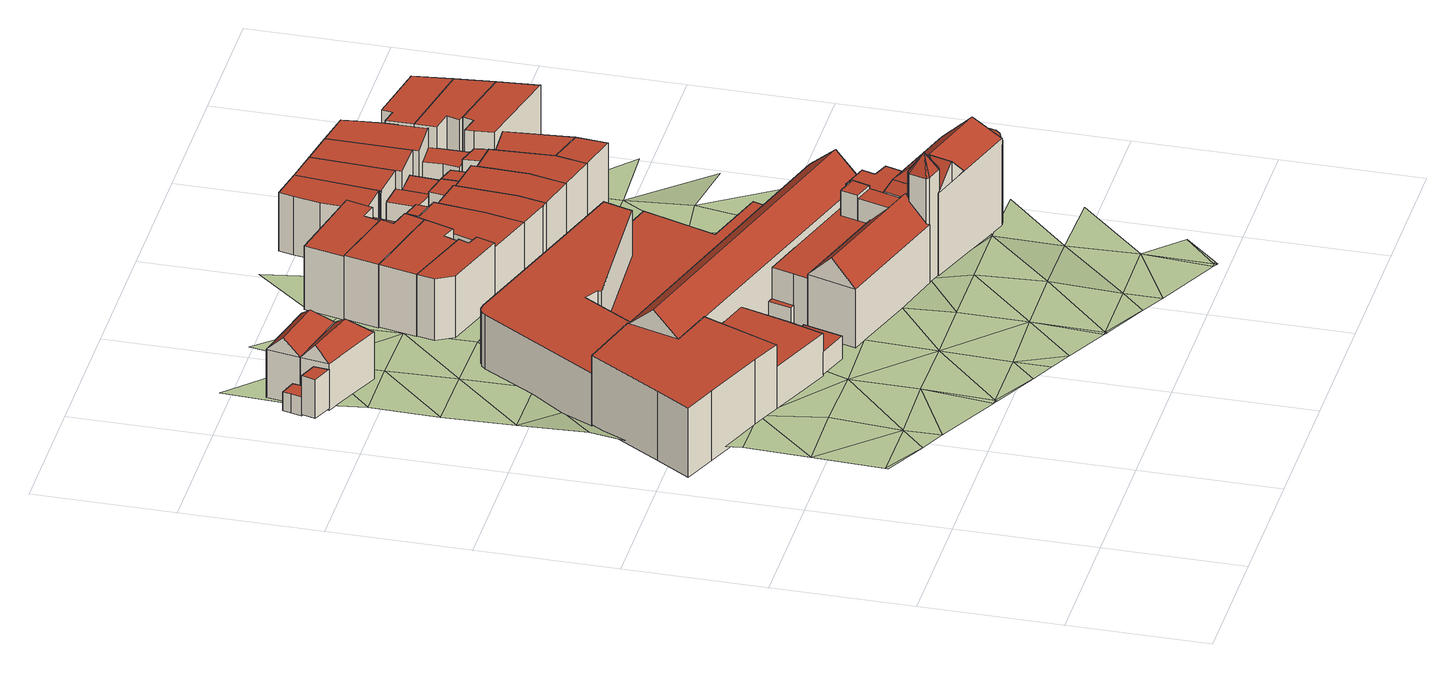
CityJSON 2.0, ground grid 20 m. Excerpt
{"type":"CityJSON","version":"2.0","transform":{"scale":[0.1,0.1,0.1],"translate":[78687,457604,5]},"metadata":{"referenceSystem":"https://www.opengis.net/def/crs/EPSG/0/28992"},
"CityObjects":{
"building1":{"type":"Building","children":["building1-1","building1-2","building1-3"]},
"building1-1":{"type":"BuildingPart","attributes":{"RelativeEavesHeight":6.08,"AbsoluteEavesHeight":13.53,"RelativeRidgeHeight":6.08,"AbsoluteRidgeHeight":13.53,"roofType":"1000"},"parents":["building1"],"geometry":[{"type":"Solid","lod":"2","boundaries":[[[[0,1,2,3]],[[1,4,5,2]],[[4,6,7,5]],[[6,0,3,7]],[[6,4,1,0]],[[3,2,5,7]]]],"semantics":{"surfaces":[{"type":"WallSurface"},{"type":"RoofSurface","Slope":90,"Direction":0},{"type":"GroundSurface"}],"values":[[0,0,0,0,1,2]]}}]},
"building1-2":{"type":"BuildingPart","attributes":{"RelativeEavesHeight":2.91,"AbsoluteEavesHeight":10.23,"RelativeRidgeHeight":2.91,"AbsoluteRidgeHeight":10.23,"roofType":"1000"},"parents":["building1"],"geometry":[{"type":"Solid","lod":"2","boundaries":[[[[8,9,10,11]],[[9,12,13,10]],[[12,14,15,13]],[[14,16,17,15]],[[16,8,11,17]],[[16,14,12,9,8]],[[11,10,13,15,17]]]],"semantics":{"surfaces":[{"type":"WallSurface"},{"type":"RoofSurface","Slope":90,"Direction":0},{"type":"GroundSurface"}],"values":[[0,0,0,0,0,1,2]]}}]},
"building1-3":{"type":"BuildingPart","attributes":{"RelativeEavesHeight":7.26,"AbsoluteEavesHeight":14.44,"RelativeRidgeHeight":9.64,"AbsoluteRidgeHeight":16.82,"roofType":"1130"},"parents":["building1"],"geometry":[{"type":"Solid","lod":"2","boundaries":[[[[18,19,20,21]],[[19,22,23,20]],[[22,24,25,23]],[[24,18,21,25]],[[22,19,26]],[[18,24,27]],[[19,18,27,26]],[[24,22,26,27]],[[21,20,23,25]]]],"semantics":{"surfaces":[{"type":"WallSurface"},{"type":"RoofSurface","Slope":43.67,"Direction":103.12},{"type":"RoofSurface","Slope":45.38,"Direction":15.2},{"type":"RoofSurface","Slope":45.03,"Direction":200.69},{"type":"GroundSurface"}],"values":[[0,0,0,0,1,0,2,3,4]]}}]},
"building2":{"type":"Building","attributes":{"RelativeEavesHeight":3.46,"AbsoluteEavesHeight":12.28,"RelativeRidgeHeight":3.46,"AbsoluteRidgeHeight":12.28,"roofType":"1000"},"geometry":[{"type":"Solid","lod":"2","boundaries":[[[[28,29,30,31]],[[29,32,33,30]],[[32,34,35,33]],[[34,28,31,35]],[[34,32,29,28]],[[31,30,33,35]]]],"semantics":{"surfaces":[{"type":"WallSurface"},{"type":"RoofSurface","Slope":90,"Direction":0},{"type":"GroundSurface"}],"values":[[0,0,0,0,1,2]]}}]},
"building3":{"type":"Building","attributes":{"RelativeEavesHeight":7.41,"AbsoluteEavesHeight":14.44,"RelativeRidgeHeight":9.79,"AbsoluteRidgeHeight":16.82,"roofType":"1130"},"geometry":[{"type":"Solid","lod":"2","boundaries":[[[[36,37,38,39]],[[37,19,40,38]],[[19,18,41,40]],[[18,36,39,41]],[[19,37,42]],[[36,18,43]],[[37,36,43,42]],[[18,19,42,43]],[[39,38,40,41]]]],"semantics":{"surfaces":[{"type":"WallSurface"},{"type":"RoofSurface","Slope":43.77,"Direction":103.11},{"type":"RoofSurface","Slope":45.73,"Direction":13.11},{"type":"RoofSurface","Slope":45.73,"Direction":193.12},{"type":"GroundSurface"}],"values":[[0,0,0,0,1,0,2,3,4]]}}]},
"building4":{"type":"Building","children":["building4-1","building4-2","building4-3","building4-4","building4-5","building4-6","building4-7","building4-8","building4-9","building4-10","building4-11","building4-12","building4-13","building4-14","building4-15","building4-16","building4-17","building4-18","building4-19"]},
"building4-1":{"type":"BuildingPart","attributes":{"RelativeEavesHeight":8.93,"AbsoluteEavesHeight":15.75,"RelativeRidgeHeight":8.93,"AbsoluteRidgeHeight":15.75,"roofType":"1000"},"parents":["building4"],"geometry":[{"type":"Solid","lod":"2","boundaries":[[[[44,45,46,47]],[[45,48,49,46]],[[48,50,51,49]],[[50,52,53,51]],[[52,54,55,53]],[[54,56,57,55]],[[56,58,59,57]],[[58,60,61,59]],[[60,62,63,61]],[[62,64,65,63]],[[64,66,67,65]],[[66,44,47,67]],[[66,64,62,60,58,56,54,52,50,48,45,44]],[[47,46,49,51,53,55,57,59,61,63,65,67]]]],"semantics":{"surfaces":[{"type":"WallSurface"},{"type":"RoofSurface","Slope":90,"Direction":0},{"type":"GroundSurface"}],"values":[[0,0,0,0,0,0,0,0,0,0,0,0,1,2]]}}]},
"building4-2":{"type":"BuildingPart","attributes":{"RelativeEavesHeight":3.26,"AbsoluteEavesHeight":8.95,"RelativeRidgeHeight":3.26,"AbsoluteRidgeHeight":8.95,"roofType":"1000"},"parents":["building4"],"geometry":[{"type":"Solid","lod":"2","boundaries":[[[[68,69,70,71]],[[69,72,73,70]],[[72,74,75,73]],[[74,76,77,75]],[[76,78,79,77]],[[78,80,81,79]],[[80,82,83,81]],[[82,84,85,83]],[[84,86,87,85]],[[86,88,89,87]],[[88,90,91,89]],[[90,92,93,91]],[[92,68,71,93]],[[92,90,88,86,84,82,80,78,76,74,72,69,68]],[[71,70,73,75,77,79,81,83,85,87,89,91,93]]]],"semantics":{"surfaces":[{"type":"WallSurface"},{"type":"RoofSurface","Slope":90,"Direction":284.04},{"type":"GroundSurface"}],"values":[[0,0,0,0,0,0,0,0,0,0,0,0,0,1,2]]}}]},
"building4-3":{"type":"BuildingPart","attributes":{"RelativeEavesHeight":11.68,"AbsoluteEavesHeight":18.35,"RelativeRidgeHeight":15.13,"AbsoluteRidgeHeight":21.8,"roofType":"1030"},"parents":["building4"],"geometry":[{"type":"Solid","lod":"2","boundaries":[[[[94,95,96,97]],[[95,98,99,96]],[[98,100,101,99]],[[100,94,97,101]],[[98,95,102]],[[94,100,103]],[[95,94,103,102]],[[100,98,102,103]],[[97,96,99,101]]]],"semantics":{"surfaces":[{"type":"WallSurface"},{"type":"RoofSurface","Slope":48.86,"Direction":17.27},{"type":"RoofSurface","Slope":48.86,"Direction":197.44},{"type":"GroundSurface"}],"values":[[0,0,0,0,0,0,1,2,3]]}}]},
"building4-4":{"type":"BuildingPart","attributes":{"RelativeEavesHeight":10.77,"AbsoluteEavesHeight":18.55,"RelativeRidgeHeight":10.77,"AbsoluteRidgeHeight":18.55,"roofType":"1000"},"parents":["building4"],"geometry":[{"type":"Solid","lod":"2","boundaries":[[[[104,105,106,107]],[[105,108,109,106]],[[108,110,111,109]],[[110,112,113,111]],[[112,114,115,113]],[[114,116,117,115]],[[116,118,119,117]],[[118,120,121,119]],[[120,104,107,121]],[[120,118,116,114,112,110,108,105,104]],[[107,106,109,111,113,115,117,119,121]]]],"semantics":{"surfaces":[{"type":"WallSurface"},{"type":"RoofSurface","Slope":90,"Direction":0},{"type":"GroundSurface"}],"values":[[0,0,0,0,0,0,0,0,0,1,2]]}}]},
"building4-5":{"type":"BuildingPart","attributes":{"RelativeEavesHeight":6.6,"AbsoluteEavesHeight":15.15,"RelativeRidgeHeight":6.6,"AbsoluteRidgeHeight":15.15,"roofType":"1000"},"parents":["building4"],"geometry":[{"type":"Solid","lod":"2","boundaries":[[[[122,123,124,125]],[[123,126,127,124]],[[126,128,129,127]],[[128,130,131,129]],[[130,122,125,131]],[[130,128,126,123,122]],[[125,124,127,129,131]]]],"semantics":{"surfaces":[{"type":"WallSurface"},{"type":"RoofSurface","Slope":90,"Direction":0},{"type":"GroundSurface"}],"values":[[0,0,0,0,0,1,2]]}}]},
"building4-6":{"type":"BuildingPart","attributes":{"RelativeEavesHeight":13.7,"AbsoluteEavesHeight":21.45,"RelativeRidgeHeight":16.86,"AbsoluteRidgeHeight":24.61,"roofType":"1130"},"parents":["building4"],"geometry":[{"type":"Solid","lod":"2","boundaries":[[[[132,133,134,135]],[[133,136,137,134]],[[136,138,139,137]],[[138,132,135,139]],[[136,133,140]],[[132,138,141]],[[133,132,141,140]],[[138,136,140,141]],[[135,134,137,139]]]],"semantics":{"surfaces":[{"type":"WallSurface"},{"type":"RoofSurface","Slope":46.31,"Direction":287.5},{"type":"RoofSurface","Slope":47.73,"Direction":197.56},{"type":"RoofSurface","Slope":47.54,"Direction":17.61},{"type":"GroundSurface"}],"values":[[0,0,0,0,1,0,2,3,4]]}}]},
"building4-7":{"type":"BuildingPart","attributes":{"RelativeEavesHeight":12.61,"AbsoluteEavesHeight":20.84,"RelativeRidgeHeight":12.61,"AbsoluteRidgeHeight":20.84,"roofType":"1000"},"parents":["building4"],"geometry":[{"type":"Solid","lod":"2","boundaries":[[[[142,143,144,145]],[[143,146,147,144]],[[146,148,149,147]],[[148,142,145,149]],[[148,146,143,142]],[[145,144,147,149]]]],"semantics":{"surfaces":[{"type":"WallSurface"},{"type":"RoofSurface","Slope":90,"Direction":0},{"type":"GroundSurface"}],"values":[[0,0,0,0,1,2]]}}]},
"building4-8":{"type":"BuildingPart","attributes":{"RelativeEavesHeight":12.69,"AbsoluteEavesHeight":20.84,"RelativeRidgeHeight":12.69,"AbsoluteRidgeHeight":20.84,"roofType":"1000"},"parents":["building4"],"geometry":[{"type":"Solid","lod":"2","boundaries":[[[[150,151,152,153]],[[151,154,155,152]],[[154,156,157,155]],[[156,158,159,157]],[[158,160,161,159]],[[160,142,145,161]],[[142,150,153,145]],[[142,160,158,156,154,151,150]],[[153,152,155,157,159,161,145]]]],"semantics":{"surfaces":[{"type":"WallSurface"},{"type":"RoofSurface","Slope":90,"Direction":0},{"type":"GroundSurface"}],"values":[[0,0,0,0,0,0,0,1,2]]}}]},
"building4-9":{"type":"BuildingPart","attributes":{"RelativeEavesHeight":16.54,"AbsoluteEavesHeight":24.86,"RelativeRidgeHeight":19.43,"AbsoluteRidgeHeight":27.74,"roofType":"1070"},"parents":["building4"],"geometry":[{"type":"Solid","lod":"2","boundaries":[[[[162,163,164,165]],[[163,166,167,164]],[[166,168,169,167]],[[168,170,171,169]],[[170,172,173,171]],[[172,174,175,173]],[[174,176,177,175]],[[176,162,165,177]],[[163,162,178]],[[166,163,178]],[[168,166,178]],[[170,168,178]],[[172,170,178]],[[174,172,178]],[[176,174,178]],[[162,176,178]],[[165,164,167,169,171,173,175,177]]]],"semantics":{"surfaces":[{"type":"WallSurface"},{"type":"RoofSurface","Slope":30.06,"Direction":287.64},{"type":"RoofSurface","Slope":35.88,"Direction":326.79},{"type":"RoofSurface","Slope":30.2,"Direction":17.26},{"type":"RoofSurface","Slope":36.04,"Direction":61.05},{"type":"RoofSurface","Slope":30.07,"Direction":107.64},{"type":"RoofSurface","Slope":35.61,"Direction":157.15},{"type":"RoofSurface","Slope":29.2,"Direction":197.62},{"type":"RoofSurface","Slope":35.39,"Direction":231.64},{"type":"GroundSurface"}],"values":[[0,0,0,0,0,0,0,0,1,2,3,4,5,6,7,8,9]]}}]},
"building4-10":{"type":"BuildingPart","attributes":{"RelativeEavesHeight":10.37,"AbsoluteEavesHeight":17.74,"RelativeRidgeHeight":13.98,"AbsoluteRidgeHeight":21.35,"roofType":"1030"},"parents":["building4"],"geometry":[{"type":"Solid","lod":"2","boundaries":[[[[179,180,181,182]],[[180,183,184,181]],[[183,185,186,184]],[[185,179,182,186]],[[183,180,187]],[[179,185,188]],[[180,179,188,187]],[[185,183,187,188]],[[182,181,184,186]]]],"semantics":{"surfaces":[{"type":"WallSurface"},{"type":"RoofSurface","Slope":45.41,"Direction":197.71},{"type":"RoofSurface","Slope":45.25,"Direction":17.81},{"type":"GroundSurface"}],"values":[[0,0,0,0,0,0,1,2,3]]}}]},
"building4-11":{"type":"BuildingPart","attributes":{"RelativeEavesHeight":13.62,"AbsoluteEavesHeight":21.07,"RelativeRidgeHeight":14,"AbsoluteRidgeHeight":21.45,"roofType":"1010"},"parents":["building4"],"geometry":[{"type":"Solid","lod":"2","boundaries":[[[[136,189,190,191]],[[189,192,193,190]],[[192,194,195,193]],[[194,136,191,195]],[[194,192,189,136]],[[191,190,193,195]]]],"semantics":{"surfaces":[{"type":"WallSurface"},{"type":"RoofSurface","Slope":71.33,"Direction":287.33},{"type":"GroundSurface"}],"values":[[0,0,0,0,1,2]]}}]},
"building4-12":{"type":"BuildingPart","attributes":{"RelativeEavesHeight":13.87,"AbsoluteEavesHeight":20.02,"RelativeRidgeHeight":13.87,"AbsoluteRidgeHeight":20.02,"roofType":"1000"},"parents":["building4"],"geometry":[{"type":"Solid","lod":"2","boundaries":[[[[196,197,198,199]],[[197,200,201,198]],[[200,202,203,201]],[[202,204,205,203]],[[204,206,207,205]],[[206,196,199,207]],[[206,204,202,200,197,196]],[[199,198,201,203,205,207]]]],"semantics":{"surfaces":[{"type":"WallSurface"},{"type":"RoofSurface","Slope":90,"Direction":0},{"type":"GroundSurface"}],"values":[[0,0,0,0,0,0,1,2]]}}]},
"building4-13":{"type":"BuildingPart","attributes":{"RelativeEavesHeight":14.61,"AbsoluteEavesHeight":20.89,"RelativeRidgeHeight":14.61,"AbsoluteRidgeHeight":20.89,"roofType":"1000"},"parents":["building4"],"geometry":[{"type":"Solid","lod":"2","boundaries":[[[[208,209,210,211]],[[209,212,213,210]],[[212,214,215,213]],[[214,208,211,215]],[[214,212,209,208]],[[211,210,213,215]]]],"semantics":{"surfaces":[{"type":"WallSurface"},{"type":"RoofSurface","Slope":90,"Direction":0},{"type":"GroundSurface"}],"values":[[0,0,0,0,1,2]]}}]},
"building4-14":{"type":"BuildingPart","attributes":{"RelativeEavesHeight":13.58,"AbsoluteEavesHeight":20.5,"RelativeRidgeHeight":13.58,"AbsoluteRidgeHeight":20.5,"roofType":"1000"},"parents":["building4"],"geometry":[{"type":"Solid","lod":"2","boundaries":[[[[216,217,218,219]],[[217,220,221,218]],[[220,222,223,221]],[[222,216,219,223]],[[222,220,217,216]],[[219,218,221,223]]]],"semantics":{"surfaces":[{"type":"WallSurface"},{"type":"RoofSurface","Slope":90,"Direction":0},{"type":"GroundSurface"}],"values":[[0,0,0,0,1,2]]}}]},
"building4-15":{"type":"BuildingPart","attributes":{"RelativeEavesHeight":10.95,"AbsoluteEavesHeight":17.1,"RelativeRidgeHeight":10.95,"AbsoluteRidgeHeight":17.1,"roofType":"1000"},"parents":["building4"],"geometry":[{"type":"Solid","lod":"2","boundaries":[[[[224,225,226,227]],[[225,228,229,226]],[[228,230,198,229]],[[230,231,232,198]],[[231,233,234,232]],[[233,235,236,234]],[[235,237,238,236]],[[237,224,227,238]],[[237,235,233,231,230,228,225,224]],[[227,226,229,198,232,234,236,238]]]],"semantics":{"surfaces":[{"type":"WallSurface"},{"type":"RoofSurface","Slope":90,"Direction":0},{"type":"GroundSurface"}],"values":[[0,0,0,0,0,0,0,0,1,2]]}}]},
"building4-16":{"type":"BuildingPart","attributes":{"RelativeEavesHeight":3.79,"AbsoluteEavesHeight":12.34,"RelativeRidgeHeight":3.79,"AbsoluteRidgeHeight":12.34,"roofType":"1000"},"parents":["building4"],"geometry":[{"type":"Solid","lod":"2","boundaries":[[[[239,240,241,242]],[[240,243,244,241]],[[243,245,246,244]],[[245,239,242,246]],[[245,243,240,239]],[[242,241,244,246]]]],"semantics":{"surfaces":[{"type":"WallSurface"},{"type":"RoofSurface","Slope":90,"Direction":0},{"type":"GroundSurface"}],"values":[[0,0,0,0,1,2]]}}]},
"building4-17":{"type":"BuildingPart","attributes":{"RelativeEavesHeight":8.31,"AbsoluteEavesHeight":16.2,"RelativeRidgeHeight":8.31,"AbsoluteRidgeHeight":16.2,"roofType":"1000"},"parents":["building4"],"geometry":[{"type":"Solid","lod":"2","boundaries":[[[[247,248,249,250]],[[248,251,252,249]],[[251,253,254,252]],[[253,255,256,254]],[[255,257,258,256]],[[257,259,260,258]],[[259,247,250,260]],[[259,257,255,253,251,248,247]],[[250,249,252,254,256,258,260]]]],"semantics":{"surfaces":[{"type":"WallSurface"},{"type":"RoofSurface","Slope":90,"Direction":0},{"type":"GroundSurface"}],"values":[[0,0,0,0,0,0,0,1,2]]}}]},
"building4-18":{"type":"BuildingPart","attributes":{"RelativeEavesHeight":2.11,"AbsoluteEavesHeight":23.56,"RelativeRidgeHeight":3.16,"AbsoluteRidgeHeight":24.61,"roofType":"1010"},"parents":["building4"],"geometry":[{"type":"Solid","lod":"2","boundaries":[[[[140,261,262,263]],[[261,133,262]],[[140,263,133]],[[133,261,140]],[[263,262,133]]]],"semantics":{"surfaces":[{"type":"WallSurface"},{"type":"RoofSurface","Slope":46.13,"Direction":287.84},{"type":"GroundSurface"}],"values":[[0,0,0,1,2]]}}]},
"building4-19":{"type":"BuildingPart","attributes":{"RelativeEavesHeight":2.11,"AbsoluteEavesHeight":23.56,"RelativeRidgeHeight":3.16,"AbsoluteRidgeHeight":24.61,"roofType":"1010"},"parents":["building4"],"geometry":[{"type":"Solid","lod":"2","boundaries":[[[[261,262,264]],[[261,140,263,262]],[[140,264,263]],[[140,261,264]],[[264,262,263]]]],"semantics":{"surfaces":[{"type":"WallSurface"},{"type":"RoofSurface","Slope":45.77,"Direction":107.84},{"type":"GroundSurface"}],"values":[[0,0,0,1,2]]}}]},
"building5":{"type":"Building","attributes":{"RelativeEavesHeight":9.54,"AbsoluteEavesHeight":16.8,"RelativeRidgeHeight":9.54,"AbsoluteRidgeHeight":16.8,"roofType":"1000"},"geometry":[{"type":"Solid","lod":"2","boundaries":[[[[265,266,267,268]],[[266,269,270,267]],[[269,271,272,270]],[[271,273,274,272]],[[273,275,276,274]],[[275,277,278,276]],[[277,279,280,278]],[[279,265,268,280]],[[279,277,275,273,271,269,266,265]],[[268,267,270,272,274,276,278,280]]]],"semantics":{"surfaces":[{"type":"WallSurface"},{"type":"RoofSurface","Slope":90,"Direction":76.22},{"type":"GroundSurface"}],"values":[[0,0,0,0,0,0,0,0,1,2]]}}]},
"building6":{"type":"Building","attributes":{"RelativeEavesHeight":9.61,"AbsoluteEavesHeight":16.8,"RelativeRidgeHeight":9.61,"AbsoluteRidgeHeight":16.8,"roofType":"1000"},"geometry":[{"type":"Solid","lod":"2","boundaries":[[[[281,282,283,284]],[[282,277,285,283]],[[277,275,286,285]],[[275,287,288,286]],[[287,289,290,288]],[[289,281,284,290]],[[289,287,275,277,282,281]],[[284,283,285,286,288,290]]]],"semantics":{"surfaces":[{"type":"WallSurface"},{"type":"RoofSurface","Slope":90,"Direction":55.27},{"type":"GroundSurface"}],"values":[[0,0,0,0,0,0,1,2]]}}]},
"building7":{"type":"Building","attributes":{"RelativeEavesHeight":9.76,"AbsoluteEavesHeight":16.8,"RelativeRidgeHeight":9.76,"AbsoluteRidgeHeight":16.8,"roofType":"1000"},"geometry":[{"type":"Solid","lod":"2","boundaries":[[[[291,292,293,294]],[[292,295,296,293]],[[295,289,297,296]],[[289,287,298,297]],[[287,299,300,298]],[[299,301,302,300]],[[301,291,294,302]],[[301,299,287,289,295,292,291]],[[294,293,296,297,298,300,302]]]],"semantics":{"surfaces":[{"type":"WallSurface"},{"type":"RoofSurface","Slope":90,"Direction":187.5},{"type":"GroundSurface"}],"values":[[0,0,0,0,0,0,0,1,2]]}}]},
"building8":{"type":"Building","attributes":{"RelativeEavesHeight":9.76,"AbsoluteEavesHeight":16.6,"RelativeRidgeHeight":9.76,"AbsoluteRidgeHeight":16.6,"roofType":"1000"},"geometry":[{"type":"Solid","lod":"2","boundaries":[[[[303,304,305,306]],[[304,307,308,305]],[[307,309,310,308]],[[309,311,312,310]],[[311,313,314,312]],[[313,303,306,314]],[[313,311,309,307,304,303]],[[306,305,308,310,312,314]]]],"semantics":{"surfaces":[{"type":"WallSurface"},{"type":"RoofSurface","Slope":90,"Direction":316.21},{"type":"GroundSurface"}],"values":[[0,0,0,0,0,0,1,2]]}}]},
"building9":{"type":"Building","children":["building9-1","building9-2"]},
"building9-1":{"type":"BuildingPart","attributes":{"RelativeEavesHeight":9.03,"AbsoluteEavesHeight":16.12,"RelativeRidgeHeight":9.03,"AbsoluteRidgeHeight":16.12,"roofType":"1000"},"parents":["building9"],"geometry":[{"type":"Solid","lod":"2","boundaries":[[[[315,316,317,318]],[[316,319,320,317]],[[319,321,322,320]],[[321,323,324,322]],[[323,315,318,324]],[[323,321,319,316,315]],[[318,317,320,322,324]]]],"semantics":{"surfaces":[{"type":"WallSurface"},{"type":"RoofSurface","Slope":90,"Direction":0},{"type":"GroundSurface"}],"values":[[0,0,0,0,0,1,2]]}}]},
"building9-2":{"type":"BuildingPart","attributes":{"RelativeEavesHeight":6.68,"AbsoluteEavesHeight":13.43,"RelativeRidgeHeight":6.68,"AbsoluteRidgeHeight":13.43,"roofType":"1000"},"parents":["building9"],"geometry":[{"type":"Solid","lod":"2","boundaries":[[[[325,326,327,328]],[[326,329,330,327]],[[329,331,332,330]],[[331,333,334,332]],[[333,325,328,334]],[[333,331,329,326,325]],[[328,327,330,332,334]]]],"semantics":{"surfaces":[{"type":"WallSurface"},{"type":"RoofSurface","Slope":90,"Direction":0},{"type":"GroundSurface"}],"values":[[0,0,0,0,0,1,2]]}}]},
"building10":{"type":"Building","children":["building10-1","building10-2"]},
"building10-1":{"type":"BuildingPart","attributes":{"RelativeEavesHeight":6.7,"AbsoluteEavesHeight":13.43,"RelativeRidgeHeight":6.7,"AbsoluteRidgeHeight":13.43,"roofType":"1010"},"parents":["building10"],"geometry":[{"type":"Solid","lod":"2","boundaries":[[[[335,331,336,337]],[[331,338,339,336]],[[338,340,341,339]],[[340,335,337,341]],[[340,338,331,335]],[[337,336,339,341]]]],"semantics":{"surfaces":[{"type":"WallSurface"},{"type":"RoofSurface","Slope":90,"Direction":0},{"type":"GroundSurface"}],"values":[[0,0,0,0,1,2]]}}]},
"building10-2":{"type":"BuildingPart","attributes":{"RelativeEavesHeight":9.08,"AbsoluteEavesHeight":16.12,"RelativeRidgeHeight":9.08,"AbsoluteRidgeHeight":16.12,"roofType":"1000"},"parents":["building10"],"geometry":[{"type":"Solid","lod":"2","boundaries":[[[[342,343,344,345]],[[343,346,347,344]],[[346,316,348,347]],[[316,315,349,348]],[[315,350,351,349]],[[350,352,353,351]],[[352,354,355,353]],[[354,342,345,355]],[[354,352,350,315,316,346,343,342]],[[345,344,347,348,349,351,353,355]]]],"semantics":{"surfaces":[{"type":"WallSurface"},{"type":"RoofSurface","Slope":90,"Direction":0},{"type":"GroundSurface"}],"values":[[0,0,0,0,0,0,0,0,1,2]]}}]},
"building11":{"type":"Building","children":["building11-1","building11-2","building11-3"]},
"building11-1":{"type":"BuildingPart","attributes":{"RelativeEavesHeight":8.92,"AbsoluteEavesHeight":15.45,"RelativeRidgeHeight":8.92,"AbsoluteRidgeHeight":15.45,"roofType":"1000"},"parents":["building11"],"geometry":[{"type":"Solid","lod":"2","boundaries":[[[[356,357,358,359]],[[357,360,361,358]],[[360,362,363,361]],[[362,356,359,363]],[[362,360,357,356]],[[359,358,361,363]]]],"semantics":{"surfaces":[{"type":"WallSurface"},{"type":"RoofSurface","Slope":90,"Direction":0},{"type":"GroundSurface"}],"values":[[0,0,0,0,1,2]]}}]},
"building11-2":{"type":"BuildingPart","attributes":{"RelativeEavesHeight":5.97,"AbsoluteEavesHeight":12.63,"RelativeRidgeHeight":5.97,"AbsoluteRidgeHeight":12.63,"roofType":"1000"},"parents":["building11"],"geometry":[{"type":"Solid","lod":"2","boundaries":[[[[364,365,366,367]],[[365,368,369,366]],[[368,370,371,369]],[[370,372,373,371]],[[372,364,367,373]],[[372,370,368,365,364]],[[367,366,369,371,373]]]],"semantics":{"surfaces":[{"type":"WallSurface"},{"type":"RoofSurface","Slope":90,"Direction":0},{"type":"GroundSurface"}],"values":[[0,0,0,0,0,1,2]]}}]},
"building11-3":{"type":"BuildingPart","attributes":{"RelativeEavesHeight":9.01,"AbsoluteEavesHeight":15.52,"RelativeRidgeHeight":9.01,"AbsoluteRidgeHeight":15.52,"roofType":"1000"},"parents":["building11"],"geometry":[{"type":"Solid","lod":"2","boundaries":[[[[374,375,376,363]],[[375,377,378,376]],[[377,379,380,378]],[[379,381,382,380]],[[381,383,384,382]],[[383,385,386,384]],[[385,374,363,386]],[[385,383,381,379,377,375,374]],[[363,376,378,380,382,384,386]]]],"semantics":{"surfaces":[{"type":"WallSurface"},{"type":"RoofSurface","Slope":90,"Direction":0},{"type":"GroundSurface"}],"values":[[0,0,0,0,0,0,0,1,2]]}}]},
"building12":{"type":"Building","children":["building12-1","building12-2"]},
"building12-1":{"type":"BuildingPart","attributes":{"RelativeEavesHeight":6.64,"AbsoluteEavesHeight":13.4,"RelativeRidgeHeight":6.64,"AbsoluteRidgeHeight":13.4,"roofType":"1000"},"parents":["building12"],"geometry":[{"type":"Solid","lod":"2","boundaries":[[[[387,388,389,390]],[[388,391,392,389]],[[391,393,394,392]],[[393,387,390,394]],[[393,391,388,387]],[[390,389,392,394]]]],"semantics":{"surfaces":[{"type":"WallSurface"},{"type":"RoofSurface","Slope":90,"Direction":0},{"type":"GroundSurface"}],"values":[[0,0,0,0,1,2]]}}]},
"building12-2":{"type":"BuildingPart","attributes":{"RelativeEavesHeight":9.12,"AbsoluteEavesHeight":16.12,"RelativeRidgeHeight":9.12,"AbsoluteRidgeHeight":16.12,"roofType":"1000"},"parents":["building12"],"geometry":[{"type":"Solid","lod":"2","boundaries":[[[[395,396,397,398]],[[396,399,400,397]],[[399,343,344,400]],[[343,342,345,344]],[[342,354,355,345]],[[354,395,398,355]],[[354,342,343,399,396,395]],[[398,397,400,344,345,355]]]],"semantics":{"surfaces":[{"type":"WallSurface"},{"type":"RoofSurface","Slope":90,"Direction":0},{"type":"GroundSurface"}],"values":[[0,0,0,0,0,0,1,2]]}}]},
"building13":{"type":"Building","children":["building13-1","building13-2"]},
"building13-1":{"type":"BuildingPart","attributes":{"RelativeEavesHeight":6.16,"AbsoluteEavesHeight":12.67,"RelativeRidgeHeight":6.16,"AbsoluteRidgeHeight":12.67,"roofType":"1000"},"parents":["building13"],"geometry":[{"type":"Solid","lod":"2","boundaries":[[[[401,402,403,404]],[[402,405,406,403]],[[405,407,408,406]],[[407,409,410,408]],[[409,401,404,410]],[[409,407,405,402,401]],[[404,403,406,408,410]]]],"semantics":{"surfaces":[{"type":"WallSurface"},{"type":"RoofSurface","Slope":90,"Direction":0},{"type":"GroundSurface"}],"values":[[0,0,0,0,0,1,2]]}}]},
"building13-2":{"type":"BuildingPart","attributes":{"RelativeEavesHeight":9.03,"AbsoluteEavesHeight":15.52,"RelativeRidgeHeight":9.03,"AbsoluteRidgeHeight":15.52,"roofType":"1000"},"parents":["building13"],"geometry":[{"type":"Solid","lod":"2","boundaries":[[[[411,385,386,359]],[[385,412,413,386]],[[412,414,410,413]],[[414,411,359,410]],[[414,412,385,411]],[[359,386,413,410]]]],"semantics":{"surfaces":[{"type":"WallSurface"},{"type":"RoofSurface","Slope":90,"Direction":0},{"type":"GroundSurface"}],"values":[[0,0,0,0,1,2]]}}]},
"building14":{"type":"Building","children":["building14-1","building14-2"]},
"building14-1":{"type":"BuildingPart","attributes":{"RelativeEavesHeight":9.23,"AbsoluteEavesHeight":16.12,"RelativeRidgeHeight":9.23,"AbsoluteRidgeHeight":16.12,"roofType":"1000"},"parents":["building14"],"geometry":[{"type":"Solid","lod":"2","boundaries":[[[[415,416,417,418]],[[416,399,419,417]],[[399,396,420,419]],[[396,421,422,420]],[[421,423,424,422]],[[423,415,418,424]],[[423,421,396,399,416,415]],[[418,417,419,420,422,424]]]],"semantics":{"surfaces":[{"type":"WallSurface"},{"type":"RoofSurface","Slope":90,"Direction":0},{"type":"GroundSurface"}],"values":[[0,0,0,0,0,0,1,2]]}}]},
"building14-2":{"type":"BuildingPart","attributes":{"RelativeEavesHeight":6.6,"AbsoluteEavesHeight":13.4,"RelativeRidgeHeight":6.6,"AbsoluteRidgeHeight":13.4,"roofType":"1000"},"parents":["building14"],"geometry":[{"type":"Solid","lod":"2","boundaries":[[[[393,425,426,394]],[[425,427,428,426]],[[427,429,430,428]],[[429,431,432,430]],[[431,393,394,432]],[[431,429,427,425,393]],[[394,426,428,430,432]]]],"semantics":{"surfaces":[{"type":"WallSurface"},{"type":"RoofSurface","Slope":90,"Direction":0},{"type":"GroundSurface"}],"values":[[0,0,0,0,0,1,2]]}}]},
"building15":{"type":"Building","children":["building15-1","building15-2"]},
"building15-1":{"type":"BuildingPart","attributes":{"RelativeEavesHeight":9.05,"AbsoluteEavesHeight":15.52,"RelativeRidgeHeight":9.05,"AbsoluteRidgeHeight":15.52,"roofType":"1000"},"parents":["building15"],"geometry":[{"type":"Solid","lod":"2","boundaries":[[[[433,434,435,436]],[[434,412,413,435]],[[412,437,438,413]],[[437,433,436,438]],[[437,412,434,433]],[[436,435,413,438]]]],"semantics":{"surfaces":[{"type":"WallSurface"},{"type":"RoofSurface","Slope":90,"Direction":0},{"type":"GroundSurface"}],"values":[[0,0,0,0,1,2]]}}]},
"building15-2":{"type":"BuildingPart","attributes":{"RelativeEavesHeight":6.12,"AbsoluteEavesHeight":12.67,"RelativeRidgeHeight":6.12,"AbsoluteRidgeHeight":12.67,"roofType":"1000"},"parents":["building15"],"geometry":[{"type":"Solid","lod":"2","boundaries":[[[[439,440,441,442]],[[440,401,443,441]],[[401,444,445,443]],[[444,439,442,445]],[[444,401,440,439]],[[442,441,443,445]]]],"semantics":{"surfaces":[{"type":"WallSurface"},{"type":"RoofSurface","Slope":90,"Direction":0},{"type":"GroundSurface"}],"values":[[0,0,0,0,1,2]]}}]},
"building16":{"type":"Building","children":["building16-1","building16-2","building16-3"]},
"building16-1":{"type":"BuildingPart","attributes":{"RelativeEavesHeight":6.49,"AbsoluteEavesHeight":13.16,"RelativeRidgeHeight":6.49,"AbsoluteRidgeHeight":13.16,"roofType":"1000"},"parents":["building16"],"geometry":[{"type":"Solid","lod":"2","boundaries":[[[[446,447,448,449]],[[447,450,451,448]],[[450,452,453,451]],[[452,446,449,453]],[[452,450,447,446]],[[449,448,451,453]]]],"semantics":{"surfaces":[{"type":"WallSurface"},{"type":"RoofSurface","Slope":90,"Direction":52.33},{"type":"GroundSurface"}],"values":[[0,0,0,0,1,2]]}}]},
"building16-2":{"type":"BuildingPart","attributes":{"RelativeEavesHeight":9.44,"AbsoluteEavesHeight":16.12,"RelativeRidgeHeight":9.44,"AbsoluteRidgeHeight":16.12,"roofType":"1010"},"parents":["building16"],"geometry":[{"type":"Solid","lod":"2","boundaries":[[[[454,455,456,449]],[[455,415,457,456]],[[415,458,459,457]],[[458,454,449,459]],[[458,415,455,454]],[[449,456,457,459]]]],"semantics":{"surfaces":[{"type":"WallSurface"},{"type":"RoofSurface","Slope":90,"Direction":297.31},{"type":"GroundSurface"}],"values":[[0,0,0,0,1,2]]}}]},
"building16-3":{"type":"BuildingPart","attributes":{"RelativeEavesHeight":9.4,"AbsoluteEavesHeight":16.12,"RelativeRidgeHeight":9.4,"AbsoluteRidgeHeight":16.12,"roofType":"1010"},"parents":["building16"],"geometry":[{"type":"Solid","lod":"2","boundaries":[[[[460,416,461,462]],[[416,415,457,461]],[[415,455,456,457]],[[455,460,462,456]],[[455,415,416,460]],[[462,461,457,456]]]],"semantics":{"surfaces":[{"type":"WallSurface"},{"type":"RoofSurface","Slope":90,"Direction":0},{"type":"GroundSurface"}],"values":[[0,0,0,0,1,2]]}}]},
"building17":{"type":"Building","children":["building17-1","building17-2"]},
"building17-1":{"type":"BuildingPart","attributes":{"RelativeEavesHeight":9.06,"AbsoluteEavesHeight":15.52,"RelativeRidgeHeight":9.06,"AbsoluteRidgeHeight":15.52,"roofType":"1000"},"parents":["building17"],"geometry":[{"type":"Solid","lod":"2","boundaries":[[[[463,464,465,466]],[[464,437,438,465]],[[437,467,468,438]],[[467,469,470,468]],[[469,471,472,470]],[[471,463,466,472]],[[471,469,467,437,464,463]],[[466,465,438,468,470,472]]]],"semantics":{"surfaces":[{"type":"WallSurface"},{"type":"RoofSurface","Slope":90,"Direction":0},{"type":"GroundSurface"}],"values":[[0,0,0,0,0,0,1,2]]}}]},
"building17-2":{"type":"BuildingPart","attributes":{"RelativeEavesHeight":5.96,"AbsoluteEavesHeight":12.56,"RelativeRidgeHeight":5.96,"AbsoluteRidgeHeight":12.56,"roofType":"1000"},"parents":["building17"],"geometry":[{"type":"Solid","lod":"2","boundaries":[[[[473,474,475,476]],[[474,477,478,475]],[[477,479,480,478]],[[479,481,482,480]],[[481,483,484,482]],[[483,485,486,484]],[[485,473,476,486]],[[485,483,481,479,477,474,473]],[[476,475,478,480,482,484,486]]]],"semantics":{"surfaces":[{"type":"WallSurface"},{"type":"RoofSurface","Slope":90,"Direction":0},{"type":"GroundSurface"}],"values":[[0,0,0,0,0,0,0,1,2]]}}]},
"building18":{"type":"Building","attributes":{"RelativeEavesHeight":9.45,"AbsoluteEavesHeight":15.9,"RelativeRidgeHeight":9.45,"AbsoluteRidgeHeight":15.9,"roofType":"1000"},"geometry":[{"type":"Solid","lod":"2","boundaries":[[[[487,488,489,490]],[[488,491,492,489]],[[491,493,494,492]],[[493,495,496,494]],[[495,497,498,496]],[[497,499,500,498]],[[499,487,490,500]],[[499,497,495,493,491,488,487]],[[490,489,492,494,496,498,500]]]],"semantics":{"surfaces":[{"type":"WallSurface"},{"type":"RoofSurface","Slope":90,"Direction":0},{"type":"GroundSurface"}],"values":[[0,0,0,0,0,0,0,1,2]]}}]},
"building19":{"type":"Building","attributes":{"RelativeEavesHeight":9.47,"AbsoluteEavesHeight":15.9,"RelativeRidgeHeight":9.47,"AbsoluteRidgeHeight":15.9,"roofType":"1000"},"geometry":[{"type":"Solid","lod":"2","boundaries":[[[[499,497,501,502]],[[497,503,504,501]],[[503,505,506,504]],[[505,507,508,506]],[[507,509,510,508]],[[509,511,512,510]],[[511,499,502,512]],[[511,509,507,505,503,497,499]],[[502,501,504,506,508,510,512]]]],"semantics":{"surfaces":[{"type":"WallSurface"},{"type":"RoofSurface","Slope":90,"Direction":0},{"type":"GroundSurface"}],"values":[[0,0,0,0,0,0,0,1,2]]}}]},
"building20":{"type":"Building","attributes":{"RelativeEavesHeight":9.49,"AbsoluteEavesHeight":15.9,"RelativeRidgeHeight":9.49,"AbsoluteRidgeHeight":15.9,"roofType":"1000"},"geometry":[{"type":"Solid","lod":"2","boundaries":[[[[511,509,510,512]],[[509,513,514,510]],[[513,515,516,514]],[[515,517,518,516]],[[517,519,520,518]],[[519,511,512,520]],[[519,517,515,513,509,511]],[[512,510,514,516,518,520]]]],"semantics":{"surfaces":[{"type":"WallSurface"},{"type":"RoofSurface","Slope":90,"Direction":0},{"type":"GroundSurface"}],"values":[[0,0,0,0,0,0,1,2]]}}]},
"terrain1":{"type":"TINRelief","geometry":[{"type":"CompositeSurface","lod":"2","boundaries":[[[521,522,523]],[[524,522,525]],[[521,525,522]],[[526,524,527]],[[521,528,525]],[[524,525,529]],[[530,526,527]],[[524,529,527]],[[531,525,528]],[[532,533,530]],[[532,530,527]],[[528,534,531]],[[529,525,535]],[[536,533,532]],[[527,529,535]],[[537,538,534]],[[537,539,538]],[[525,531,535]],[[534,538,531]],[[540,538,539]],[[536,532,541]],[[542,536,543]],[[540,544,538]],[[531,538,545]],[[527,535,546]],[[536,541,543]],[[532,527,547]],[[548,542,549]],[[535,531,545]],[[538,544,545]],[[540,550,544]],[[542,543,549]],[[551,548,552]],[[541,532,547]],[[527,546,547]],[[553,544,550]],[[554,551,552]],[[535,545,555]],[[548,549,552]],[[546,535,555]],[[543,541,556]],[[544,553,557]],[[545,544,557]],[[553,558,557]],[[546,555,559]],[[549,543,560]],[[561,562,558]],[[561,563,562]],[[546,559,547]],[[555,545,564]],[[558,562,557]],[[552,549,560]],[[543,556,560]],[[545,557,565]],[[566,562,563]],[[541,547,567]],[[556,541,567]],[[559,555,564]],[[545,565,564]],[[568,552,569]],[[566,570,562]],[[557,562,571]],[[552,560,569]],[[562,570,571]],[[560,556,572]],[[566,573,570]],[[565,557,574]],[[564,565,575]],[[547,559,576]],[[556,567,572]],[[557,571,574]],[[559,564,577]],[[547,578,567]],[[565,574,575]],[[569,560,579]],[[580,570,573]],[[560,572,581]],[[573,582,580]],[[571,570,583]],[[564,575,577]],[[572,567,584]],[[547,576,578]],[[560,581,579]],[[585,586,582]],[[585,587,586]],[[586,587,588]],[[559,577,576]],[[570,580,583]],[[582,586,580]],[[581,572,584]],[[567,578,584]],[[574,571,589]],[[575,574,589]],[[569,579,590]],[[591,586,588]],[[580,586,591]],[[571,583,589]],[[575,592,577]],[[575,589,592]],[[581,584,593]],[[579,581,594]],[[584,578,595]],[[578,576,596]],[[583,580,597]],[[581,593,594]],[[578,596,595]],[[576,577,598]],[[589,583,599]],[[579,594,600]],[[577,592,601]],[[593,584,602]],[[596,576,598]],[[577,601,598]],[[584,595,602]],[[592,589,603]],[[594,593,604]],[[596,598,605]],[[601,592,606]],[[595,596,607]],[[593,602,604]],[[598,601,608]],[[596,605,607]],[[605,598,608]],[[602,595,609]],[[595,607,609]],[[594,604,610]],[[594,610,611]],[[604,602,612]],[[607,605,613]],[[602,609,612]],[[604,612,610]],[[609,607,614]],[[612,609,615]],[[610,612,616]]]}]}
},
"vertices":[
[69,1059,85],[40,1071,85],[40,1071,25],[69,1059,25],[46,1091,85],[46,1091,25],[72,1081,85],[72,1081,25],
[46,1091,52],[50,1106,52],[50,1106,23],[46,1091,23],[53,1118,52],[53,1118,23],[76,1110,52],[76,1110,23],[72,1081,52],[72,1081,23],
[75,1100,94],[173,1077,94],[173,1077,22],[75,1100,22],[160,1020,94],[160,1020,22],[69,1059,94],[69,1059,22],[145,1056,118],[72,1079,118],
[328,428,73],[284,443,73],[284,443,38],[328,428,38],[303,497,73],[303,497,38],[344,484,73],[344,484,38],
[85,1148,94],[184,1124,94],[184,1124,20],[85,1148,20],[173,1077,20],[75,1100,20],[157,1106,118],[80,1124,118],
[106,713,107],[216,884,107],[216,884,18],[106,713,18],[222,890,107],[222,890,18],[230,893,107],[230,893,18],[239,892,107],[239,892,18],[431,830,107],[431,830,18],[528,799,107],[528,799,18],[515,757,107],[515,757,18],[309,749,107],[309,749,18],[309,754,107],[309,754,18],[289,766,107],[289,766,18],[231,675,107],[231,675,18],
[289,766,39],[309,754,39],[309,754,7],[289,766,7],[309,749,39],[309,749,7],[515,757,39],[515,757,7],[528,799,39],[528,799,7],[529,798,39],[529,798,7],[625,768,39],[625,768,7],[590,663,39],[590,663,7],[682,634,39],[682,634,7],[668,592,39],[668,592,7],[576,622,39],[576,622,7],[560,573,39],[560,573,7],[231,675,39],[231,675,7],
[196,686,133],[642,548,133],[642,548,17],[196,686,17],[617,471,133],[617,471,17],[173,612,133],[173,612,17],[630,510,168],[184,649,168],
[145,502,135],[56,539,135],[56,539,28],[145,502,28],[7,559,135],[7,559,28],[39,608,135],[39,608,28],[106,713,135],[106,713,28],[196,686,135],[196,686,28],[173,612,135],[173,612,28],[235,592,135],[235,592,28],[189,483,135],[189,483,28],
[235,592,101],[324,564,101],[324,564,36],[235,592,36],[303,497,101],[303,497,36],[284,443,101],[284,443,36],[189,483,101],[189,483,36],
[715,305,164],[561,354,164],[561,354,28],[715,305,28],[582,421,164],[582,421,28],[701,383,164],[701,383,28],[603,377,196],[708,344,196],
[722,311,158],[720,306,158],[720,306,32],[722,311,32],[718,305,158],[718,305,32],[715,305,158],[715,305,32],
[744,331,158],[745,329,158],[745,329,32],[744,331,32],[743,322,158],[743,322,32],[743,321,158],[743,321,32],[737,314,158],[737,314,32],[729,311,158],[729,311,32],
[538,365,199],[545,390,199],[545,390,33],[538,365,33],[550,393,199],[550,393,33],[575,385,199],[575,385,33],[577,380,199],[577,380,33],[570,356,199],[570,356,33],[565,354,199],[565,354,33],[541,361,199],[541,361,33],[558,373,227],
[540,361,127],[361,418,127],[361,418,24],[540,361,24],[382,488,127],[382,488,24],[562,431,127],[562,431,24],[372,453,164],[551,396,164],
[571,386,164],[571,386,24],[582,421,24],[550,393,157],[550,393,24],[561,428,157],[561,428,24],
[561,428,150],[578,484,150],[578,484,11],[561,428,11],[617,471,150],[617,471,11],[611,452,150],[611,452,11],[634,443,150],[634,443,11],[623,408,150],[623,408,11],
[575,474,159],[567,449,159],[567,449,13],[575,474,13],[539,458,159],[539,458,13],[546,483,159],[546,483,13],
[551,396,155],[523,405,155],[523,405,19],[551,396,19],[539,458,155],[539,458,19],[567,449,155],[567,449,19],
[382,488,121],[388,508,121],[388,508,11],[382,488,11],[398,540,121],[398,540,11],[578,484,121],[575,474,121],[575,474,11],[546,483,121],[546,483,11],[539,458,121],[539,458,11],[533,440,121],[533,440,11],
[388,508,73],[381,510,73],[381,510,36],[388,508,36],[390,543,73],[390,543,36],[398,540,73],[398,540,36],
[658,432,112],[661,435,112],[661,435,29],[658,432,29],[695,392,112],[695,392,29],[702,384,112],[702,384,29],[701,383,112],[701,383,29],[623,408,112],[623,408,29],[634,443,112],[634,443,29],
[593,344,196],[593,344,164],[603,377,164],
[624,335,164],
[369,943,118],[386,936,118],[386,936,23],[369,943,23],[377,910,118],[377,910,23],[284,940,118],[284,940,23],[270,965,118],[270,965,23],[276,991,118],[276,991,23],[371,959,118],[371,959,23],[375,958,118],[375,958,23],
[398,971,118],[378,978,118],[378,978,22],[398,971,22],[371,959,22],[276,991,22],[288,1045,118],[288,1045,22],[412,1013,118],[412,1013,22],
[393,1050,118],[421,1042,118],[421,1042,20],[393,1050,20],[417,1028,118],[417,1028,20],[412,1013,20],[288,1045,20],[300,1095,118],[300,1095,20],[399,1069,118],[399,1069,20],
[429,1087,116],[405,1093,116],[405,1093,18],[429,1087,18],[399,1069,116],[399,1069,18],[300,1095,116],[300,1095,18],[313,1152,116],[313,1152,18],[439,1125,116],[439,1125,18],
[459,942,111],[447,887,111],[447,887,21],[459,942,21],[377,910,111],[377,910,21],[417,1028,111],[417,1028,21],[468,1014,111],[468,1014,21],
[431,1024,84],[443,1059,84],[443,1059,18],[431,1024,18],[463,1056,84],[463,1056,18],[474,1053,84],[474,1053,18],[468,1014,84],[468,1014,18],
[468,1008,84],[474,1053,17],[468,1008,17],[500,1046,84],[500,1046,17],[496,1002,84],[496,1002,17],
[510,911,111],[501,870,111],[501,870,20],[510,911,20],[492,872,111],[492,872,20],[447,887,20],[459,942,20],[468,1008,111],[468,1008,20],[515,999,111],[515,999,20],[515,996,111],[515,996,20],
[489,1090,104],[486,1091,104],[486,1091,15],[489,1090,15],[486,1093,104],[486,1093,15],[489,1093,104],[489,1093,15],
[432,1099,76],[468,1095,76],[468,1095,17],[432,1099,17],[463,1056,76],[463,1056,17],[443,1059,76],[443,1059,17],[422,1064,76],[422,1064,17],
[489,1093,105],[432,1099,105],[432,1099,15],[439,1125,105],[439,1125,15],[441,1161,105],[441,1161,15],[448,1199,105],[448,1199,15],[453,1220,105],[453,1220,15],[501,1211,105],[501,1211,15],
[569,988,84],[528,994,84],[528,994,18],[569,988,18],[534,1037,84],[534,1037,18],[570,1029,84],[570,1029,18],
[569,988,111],[567,909,111],[567,909,20],[569,988,20],[555,856,111],[555,856,20],
[540,1036,77],[534,1037,77],[534,1037,15],[540,1036,15],[505,1045,77],[505,1045,15],[507,1088,77],[507,1088,15],[543,1084,77],[543,1084,15],
[489,1090,105],[549,1202,105],[549,1202,15],[543,1084,105],
[619,886,111],[610,841,111],[610,841,19],[619,886,19],[555,856,19],[567,909,19],[569,980,111],[569,980,19],[614,975,111],[614,975,19],
[577,1027,84],[577,1027,18],[594,1022,84],[594,1022,18],[594,977,84],[594,977,18],[569,980,84],[569,980,18],
[598,1074,105],[542,1075,105],[542,1075,15],[598,1074,15],[599,1193,105],[599,1193,15],
[580,1074,77],[577,1027,77],[577,1027,16],[580,1074,16],[540,1036,16],[542,1075,77],[542,1075,16],
[662,968,82],[630,967,82],[630,967,17],[662,968,17],[626,1014,82],[626,1014,17],[657,1005,82],[657,1005,17],
[662,968,111],[670,871,111],[670,871,17],[619,886,17],[614,966,111],[614,966,17],
[666,826,111],[610,841,17],[666,826,17],
[656,1067,105],[598,1065,105],[598,1065,15],[656,1067,15],[649,1184,105],[649,1184,15],[652,1162,105],[652,1162,15],[655,1125,105],[655,1125,15],
[656,1067,76],[656,1018,76],[656,1018,16],[656,1067,16],[657,1005,76],[657,1005,16],[626,1014,76],[626,1014,16],[616,1015,76],[616,1015,16],[619,1038,76],[619,1038,16],[617,1066,76],[617,1066,16],
[789,947,109],[660,978,109],[660,978,15],[789,947,15],[657,1005,109],[657,1005,15],[656,1018,109],[656,1018,15],[683,1012,109],[683,1012,15],[687,1028,109],[687,1028,15],[784,1006,109],[784,1006,15],
[687,1028,14],[784,1006,14],[680,1030,109],[680,1030,14],[685,1049,109],[685,1049,14],[655,1055,109],[655,1055,14],[655,1086,109],[655,1086,14],[778,1062,109],[778,1062,14],
[655,1125,109],[655,1125,14],[677,1120,109],[677,1120,14],[680,1136,109],[680,1136,14],[772,1118,109],[772,1118,14],
[144,275,33],[80,310,34],[80,306,34],[80,410,37],[179,310,34],[83,503,37],[162,501,39],[179,257,34],[181,411,38],[65,650,35],[279,310,38],[135,759,23],[82,710,31],[272,210,34],[279,408,38],[80,808,29],[277,208,34],[280,210,34],[280,206,34],[345,174,33],[179,808,27],[79,911,27],[180,910,26],[379,209,34],[379,309,37],[322,515,38],[357,570,40],[80,1009,27],[179,1011,24],[379,157,34],[72,1116,23],[183,1105,21],[410,141,35],[80,1210,21],[379,410,39],[279,909,24],[479,211,36],[474,109,34],[383,508,39],[278,1009,23],[478,107,34],[480,109,34],[480,106,34],[470,381,38],[479,310,36],[544,74,34],[391,843,19],[204,1200,19],[280,1110,20],[580,109,34],[580,211,38],[374,893,23],[580,56,34],[578,310,35],[546,363,41],[583,624,6],[612,507,4],[470,817,21],[407,1069,21],[681,110,34],[403,1025,22],[673,10,34],[679,212,33],[460,883,22],[680,6,34],[680,10,34],[681,6,34],[685,10,34],[679,310,34],[388,1231,16],[731,59,34],[665,455,30],[498,1006,21],[492,1075,15],[580,809,20],[603,704,24],[781,210,32],[654,585,25],[779,309,31],[483,1214,15],[682,511,28],[602,946,20],[807,363,30],[595,1007,19],[679,712,23],[760,522,29],[676,808,19],[753,585,28],[680,911,16],[670,1113,15],[579,1210,15],[681,1011,16],[774,701,17],[785,813,17],[783,1007,15],[781,1110,14]
]}
